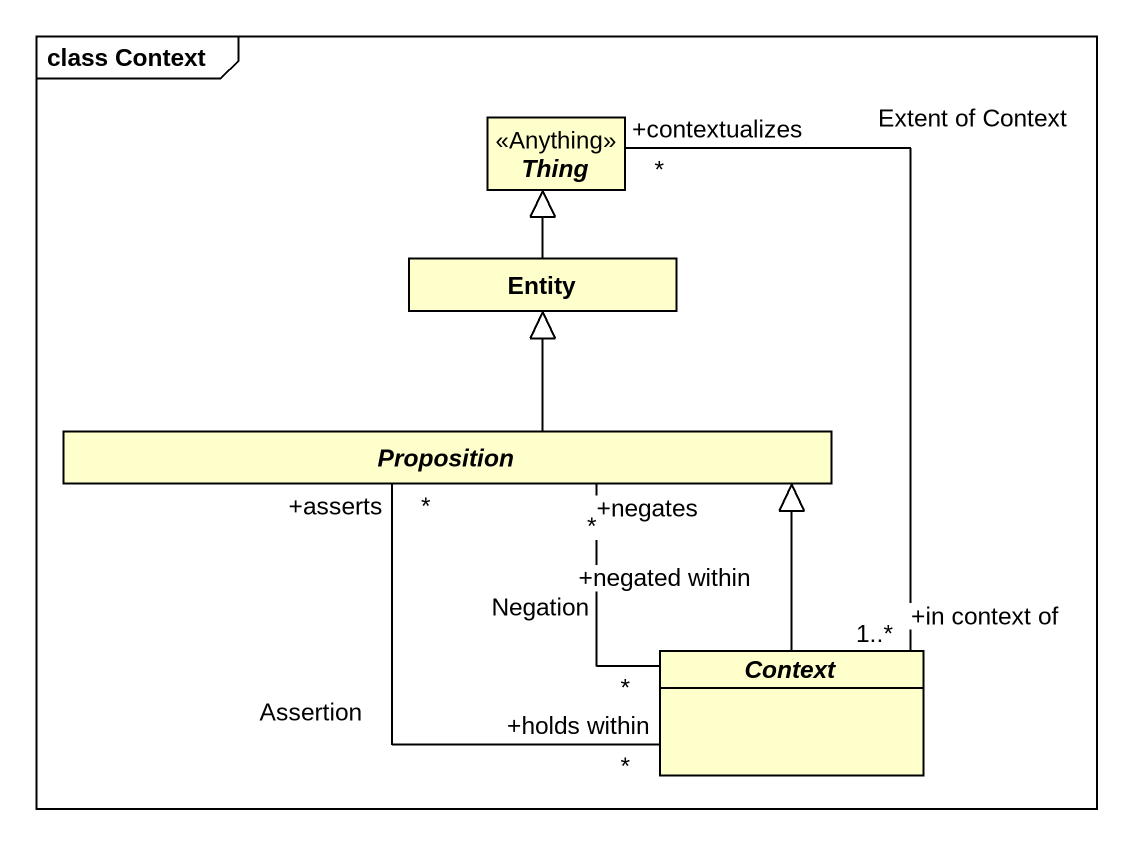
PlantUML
@startuml
mainframe class Context
hide circle
hide empty members
abstract class Thing <<Anything>>
class "Entity" as Entity_
abstract class Proposition
abstract class Context
Entity_ -up-|> Thing
Proposition -up-|> Entity_
Context "+in context of\n1..*" -up- "+contextualizes\n*" Thing : Extent of Context
Context "+holds within\n*" -up- "+asserts\n*" Proposition : Assertion
Context "+negated within\n*" -up- "+negates\n*" Proposition : Negation
Context -up-|> Proposition
@enduml
